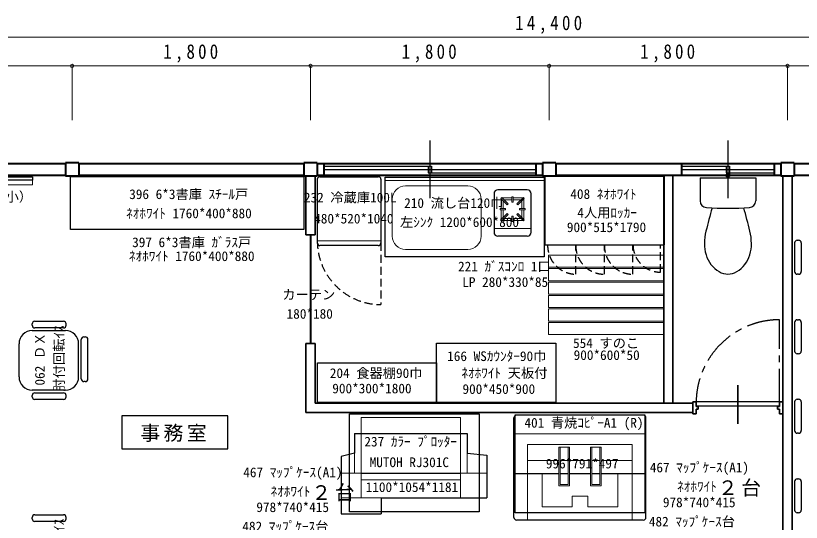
# Model space of a CAD drawing. Units: millimetres at full size, sheet at 1:50. Extents: x -8655 to 8652, y -6913 to 6546.
# Drawn here: x -3920 to 2009, y 2723 to 6546 of the extents above; entities that cross this region are included whole.
import ezdxf
from ezdxf.enums import TextEntityAlignment as Align

# ---------------------------------------------------------------- set-up
doc = ezdxf.new("R2010")
doc.units = ezdxf.units.MM
doc.header["$LTSCALE"] = 50
doc.header["$PDMODE"] = 32
doc.header["$PDSIZE"] = 25
doc.linetypes.add('CHAIN1', pattern=[8, 5, -1, 1, -1])
doc.linetypes.add('DASHED1', pattern=[1.8, 1.2, -0.6])
for name, color, linetype, lineweight in [('0-2', 2, 'Continuous', 40), ('0-3', 7, 'Continuous', 25), ('0-F', 4, 'Continuous', 18)]:
    doc.layers.add(name, color=color, linetype=linetype, lineweight=lineweight)
doc.styles.add('ＭＳ ゴシック', font='')
doc.styles.get('ＭＳ ゴシック').set_extended_font_data('MS Gothic')

msp = doc.modelspace()

# ---------------------------------------------------------------- linework, layer by layer
at = {"layer": '0-2', "color": 7, "lineweight": 25}
for p, q in [((-794.53, 5604.71), (-794.53, 5168.46)), ((1455.47, 5604.71), (1455.47, 5168.46)), ((-1594.54, 5411.58), (-782.03, 5411.58)), ((-807.03, 5411.58), (-807.03, 5361.58)), ((-782.03, 5411.58), (-782.03, 5361.58)), ((1105.46, 5411.58), (1467.97, 5411.58)), ((1442.97, 5411.58), (1442.97, 5361.58)), ((1467.97, 5411.58), (1467.97, 5361.58)), ((-1594.54, 5386.58), (5.47, 5386.58)), ((-807.03, 5361.58), (5.47, 5361.58)), ((1105.46, 5386.58), (1805.47, 5386.58)), ((1442.97, 5361.58), (1805.47, 5361.58)), ((1245.43, 5321.56), (1665.43, 5321.56)), ((1245.43, 5321.56), (1245.43, 5148.39)), ((1665.43, 5321.56), (1665.43, 5148.39)), ((1845.47, 3631.58), (1215.47, 3631.58)), ((1845.47, 3599.58), (1215.47, 3599.58))]:
    msp.add_line(p, q, dxfattribs=at)
at = {"layer": '0-2'}
for p, q in [((-5244.53, 5431.58), (-3544.53, 5431.58)), ((-3544.53, 5431.58), (-3544.53, 5436.58)), ((-3444.53, 5436.58), (-3544.53, 5436.58)), ((-3444.53, 5431.58), (-3444.53, 5436.58)), ((-3444.53, 5431.58), (-1744.53, 5431.58)), ((-1744.53, 5431.58), (-1744.53, 5436.58)), ((-1644.53, 5436.58), (-1744.53, 5436.58)), ((-1644.53, 5431.58), (-1644.53, 5436.58)), ((-1644.53, 5431.58), (55.47, 5431.58)), ((-1594.53, 5431.58), (-1594.53, 5341.58)), ((5.47, 5431.58), (5.47, 5341.58)), ((55.47, 5431.58), (55.47, 5436.58)), ((155.47, 5436.58), (55.47, 5436.58)), ((155.47, 5431.58), (155.47, 5436.58)), ((155.47, 5431.58), (1855.47, 5431.58)), ((1105.47, 5431.58), (1105.47, 5341.58)), ((1805.47, 5431.58), (1805.47, 5341.58)), ((1855.47, 5431.58), (1855.47, 5436.58)), ((1955.47, 5436.58), (1855.47, 5436.58)), ((1955.47, 5431.58), (1955.47, 5436.58)), ((1955.47, 5431.58), (3655.47, 5431.58)), ((-5244.53, 5341.58), (-3544.53, 5341.58)), ((-3544.53, 5336.58), (-3444.53, 5336.58)), ((-3444.53, 5341.58), (-1744.53, 5341.58)), ((-1744.53, 5336.58), (-1644.53, 5336.58)), ((-1644.53, 5341.58), (55.47, 5341.58)), ((55.47, 5336.58), (155.47, 5336.58)), ((155.47, 5341.58), (1855.47, 5341.58)), ((1855.47, 5336.58), (1955.47, 5336.58)), ((1955.47, 5341.58), (3655.47, 5341.58)), ((-1694.53, 4891.58), (-1694.53, 4071.58))]:
    msp.add_line(p, q, dxfattribs=at)
at = {"layer": '0-2', "color": 3, "lineweight": 35}
for p, q in [((-1729.53, 5336.58), (-1729.53, 4891.58)), ((-1659.53, 5336.58), (-1659.53, 4891.58)), ((970.47, 5341.58), (970.47, 3621.58)), ((1040.47, 5341.58), (1040.47, 3621.58)), ((1870.47, 5336.58), (1870.47, 1786.58)), ((1940.47, 5336.58), (1940.47, 1786.58)), ((-1729.53, 4891.58), (-1659.53, 4891.58)), ((-1729.53, 3551.58), (-1729.53, 4071.58)), ((-1729.53, 4071.58), (-1659.53, 4071.58)), ((-1659.53, 3621.58), (-1659.53, 4071.58)), ((1530.47, 3466.15), (1530.47, 3757.76)), ((-1659.53, 3621.58), (1190.47, 3621.58)), ((1230.47, 3596.58), (1215.47, 3596.58)), ((1230.47, 3576.58), (1215.47, 3576.58)), ((1215.47, 3541.58), (1215.47, 3576.58)), ((1230.47, 3576.58), (1230.47, 3596.58)), ((1830.47, 3576.58), (1830.47, 3596.58)), ((1830.47, 3596.58), (1845.47, 3596.58)), ((1830.47, 3576.58), (1845.47, 3576.58)), ((1845.47, 3541.58), (1845.47, 3576.58)), ((-1729.53, 3551.58), (1190.47, 3551.58)), ((1215.47, 3541.58), (1190.47, 3541.58)), ((1845.47, 3541.58), (1870.47, 3541.58))]:
    msp.add_line(p, q, dxfattribs=at)
at = {"layer": '0-2', "color": 7, "linetype": 'CHAIN1', "lineweight": 25}
msp.add_line((1845.47, 3631.58), (1845.47, 4251.66), dxfattribs=at)
at = {"layer": '0-2'}
for points in [[(-3544.53, 5431.58), (-3544.53, 5341.58), (-3544.53, 5336.58)], [(-3444.53, 5431.58), (-3444.53, 5341.58), (-3444.53, 5336.58)], [(-1744.53, 5431.58), (-1744.53, 5341.58), (-1744.53, 5336.58)], [(-1644.53, 5431.58), (-1644.53, 5341.58), (-1644.53, 5336.58)], [(55.47, 5431.58), (55.47, 5341.58), (55.47, 5336.58)], [(155.47, 5431.58), (155.47, 5341.58), (155.47, 5336.58)], [(1855.47, 5431.58), (1855.47, 5341.58), (1855.47, 5336.58)], [(1955.47, 5431.58), (1955.47, 5341.58), (1955.47, 5336.58)]]:
    msp.add_lwpolyline(points, dxfattribs=at)
at = {"layer": '0-2', "color": 3, "lineweight": 35}
for points in [[(1190.47, 3541.58), (1190.47, 3621.58), (1190.47, 3631.58)], [(1215.47, 3596.58), (1215.47, 3621.58), (1215.47, 3631.58), (1190.47, 3631.58)], [(1845.47, 3596.58), (1845.47, 3621.58), (1845.47, 3631.58), (1870.47, 3631.58)], [(1870.47, 3541.58), (1870.47, 3621.58), (1870.47, 3631.58)]]:
    msp.add_lwpolyline(points, dxfattribs=at)
at = {"layer": '0-2', "color": 7, "lineweight": 25}
msp.add_circle((1455.43, 5341.56), 2, dxfattribs=at)
for centre, radius, start, end in [((1295.43, 5148.39), 50, 180, 266.53799), ((1615.43, 5148.39), 50, 273.4614, 0), ((6150.06, 3747.44), 4999.98, 164.34999, 166.43199), ((1455.44, 7793.55), 2700, 266.53899, 273.46155), ((-3239.23, 3747.44), 4999.98, 13.56799, 15.64999), ((1697.91, 4821.88), 420, 166.43199, 179.362), ((1212.96, 4821.88), 420, 0.63809, 13.56799), ((1577.93, 4826.56), 300, 180, 196.31999), ((1332.93, 4826.56), 300, 343.68019, 0), ((1501.16, 4804.08), 220, 196.31999, 239.467), ((1409.71, 4804.08), 220, 300.5331, 343.68019), ((1455.43, 4726.56), 130, 239.467, 300.5331)]:
    msp.add_arc(centre, radius, start, end, dxfattribs=at)
at = {"layer": '0-2', "color": 7, "linetype": 'CHAIN1', "lineweight": 25}
msp.add_arc((1845.47, 3621.58), 630.08, 90, 179.09059, dxfattribs=at)
at = {"layer": '0-2', "color": 7}
msp.add_point((1455.43, 5341.56), dxfattribs=at)
at = {"layer": '0-3', "color": 4, "lineweight": 18}
for p, q in [((-3793.76, 5304.03), (-3793.76, 5269.03)), ((-1132.87, 5302.21), (67.13, 5302.21)), ((-4993.76, 5269.03), (-3793.76, 5269.03)), ((-507.87, 5262.21), (-977.87, 5262.21)), ((-1077.87, 5162.21), (-1077.87, 4882.21)), ((-407.87, 5162.21), (-407.87, 4882.21)), ((-251.79, 5174.85), (-258.86, 5167.78)), ((-258.86, 5167.78), (-210.88, 5119.8)), ((-255.33, 5091.32), (-255.33, 5164.24)), ((-251.79, 5174.85), (-203.81, 5126.87)), ((-248.26, 5171.32), (-175.33, 5171.32)), ((-175.33, 5180.32), (-165.33, 5180.32)), ((-165.33, 5171.32), (-92.4, 5171.32)), ((-88.86, 5174.85), (-136.85, 5126.87)), ((-85.33, 5164.24), (-85.33, 5091.32)), ((-240.33, 5091.32), (-240.33, 5149.25)), ((-233.26, 5156.32), (-175.33, 5156.32)), ((-203.81, 5126.87), (-210.88, 5119.8)), ((-165.33, 5138.67), (-175.33, 5138.67)), ((-165.33, 5156.32), (-107.4, 5156.32)), ((-129.77, 5119.8), (-136.85, 5126.87)), ((-100.33, 5149.24), (-100.33, 5091.32)), ((-258.86, 5004.85), (-210.88, 5052.83)), ((-255.33, 5081.32), (-255.33, 5008.39)), ((-248.26, 5001.32), (-203.81, 5045.76)), ((-240.33, 5081.32), (-240.33, 5023.39)), ((-210.88, 5052.83), (-203.81, 5045.76)), ((-136.85, 5045.76), (-129.77, 5052.83)), ((-88.86, 4997.78), (-136.85, 5045.76)), ((-81.79, 5004.85), (-129.77, 5052.83)), ((-117.98, 5091.32), (-117.98, 5081.32)), ((-100.33, 5081.32), (-100.33, 5023.39)), ((-85.33, 5081.32), (-85.33, 5008.39)), ((-76.32, 5091.32), (-76.32, 5081.32)), ((-258.86, 5004.85), (-251.79, 4997.78)), ((-251.79, 4997.78), (-248.26, 5001.32)), ((-175.33, 5001.32), (-248.26, 5001.32)), ((-175.33, 5016.32), (-233.26, 5016.32)), ((-175.33, 5033.97), (-165.33, 5033.97)), ((-175.33, 4992.31), (-165.33, 4992.31)), ((-107.4, 5016.32), (-165.33, 5016.32)), ((-92.4, 5001.32), (-165.33, 5001.32)), ((-81.79, 5004.85), (-88.86, 4997.78)), ((-30.33, 4940.33), (-310.33, 4940.33)), ((-1164.04, 4846.44), (-1644.04, 4846.44)), ((-977.87, 4782.21), (-507.87, 4782.21)), ((100.95, 4739.67), (974.45, 4739.67)), ((100.95, 4648.01), (100.95, 4739.67)), ((974.45, 4739.67), (974.45, 4648.01)), ((100.95, 4648.01), (974.45, 4648.01)), ((100.95, 4546.34), (100.95, 4638.01)), ((100.95, 4638.01), (974.45, 4638.01)), ((974.45, 4638.01), (974.45, 4546.34)), ((100.95, 4546.34), (974.45, 4546.34)), ((100.95, 4444.67), (100.95, 4536.34)), ((100.95, 4536.34), (974.45, 4536.34)), ((974.45, 4536.34), (974.45, 4444.67)), ((100.95, 4444.67), (974.45, 4444.67)), ((100.95, 4343.01), (100.95, 4434.68)), ((100.95, 4434.68), (974.45, 4434.68)), ((974.45, 4434.68), (974.45, 4343.01)), ((100.95, 4343.01), (974.45, 4343.01)), ((100.95, 4241.34), (100.95, 4333.01)), ((100.95, 4333.01), (974.45, 4333.01)), ((974.45, 4333.01), (974.45, 4241.34)), ((100.95, 4241.34), (974.45, 4241.34)), ((100.95, 4231.34), (974.45, 4231.34)), ((974.45, 4231.34), (974.45, 4139.68)), ((-1313.18, 3393.83), (-1313.18, 3513.83)), ((-1313.18, 3513.83), (-563.18, 3513.83)), ((-563.18, 3393.83), (-563.18, 3513.83)), ((-1313.18, 3393.83), (-1313.18, 3093.84)), ((-563.18, 3393.83), (-563.18, 3093.84)), ((836.59, 3390.79), (-159.41, 3390.79)), ((-56.41, 3310.79), (-56.41, 2739.79)), ((733.59, 3310.79), (-56.41, 3310.79)), ((178.59, 3289.36), (178.59, 2999.13)), ((188.59, 3289.36), (188.59, 3009.13)), ((248.59, 3289.36), (248.59, 3009.13)), ((418.59, 3289.36), (418.59, 2999.13)), ((488.59, 3289.36), (488.59, 3009.13)), ((733.59, 3310.79), (733.59, 2739.79)), ((-1363.18, 3243.84), (-1363.18, 3093.84)), ((-513.18, 3243.84), (-513.18, 3093.84)), ((-56.41, 3188.41), (178.59, 3188.41)), ((188.59, 3188.41), (248.59, 3188.41)), ((258.59, 3188.41), (418.59, 3188.41)), ((428.59, 3188.41), (488.59, 3188.41)), ((498.59, 3188.41), (733.59, 3188.41)), ((-1313.18, 3093.84), (-1463.18, 3093.84)), ((-1313.18, 3093.84), (-1313.18, 2906.84)), ((-563.18, 3093.84), (-363.18, 3093.84)), ((-563.18, 3093.84), (-563.18, 2906.84)), ((53.59, 3090.79), (53.59, 2840.79)), ((623.59, 3090.79), (623.59, 2840.79)), ((-1313.18, 3043.84), (-563.18, 3043.84)), ((178.59, 2999.13), (258.59, 2999.13)), ((188.59, 3009.13), (248.59, 3009.13)), ((418.59, 2999.13), (498.59, 2999.13)), ((-1163.18, 2906.84), (-1463.18, 2906.84)), ((278.59, 2920.79), (278.59, 2840.79)), ((53.59, 2840.79), (278.59, 2840.79)), ((398.59, 2840.79), (623.59, 2840.79))]:
    msp.add_line(p, q, dxfattribs=at)
at = {"layer": '0-3'}
for p, q in [((-1644.04, 5311.44), (-1644.04, 4831.44)), ((-1624.04, 5331.44), (-1184.04, 5331.44)), ((-1164.04, 5311.44), (-1164.04, 4831.44)), ((73.21, 5336.25), (73.21, 4816.24)), ((-60.33, 5232.3), (-280.33, 5232.3)), ((-310.33, 5202.3), (-310.33, 4912.3)), ((-30.33, 4912.3), (-30.33, 5202.3)), ((-60.33, 4882.3), (-280.33, 4882.3)), ((-1184.04, 4811.44), (-1624.04, 4811.44)), ((73.21, 4816.24), (973.21, 4816.24)), ((1958.78, 4831.37), (1958.78, 4615.25)), ((1978.78, 4851.37), (1988.78, 4851.37)), ((2008.78, 4831.37), (2008.78, 4615.25)), ((1988.78, 4595.25), (1978.78, 4595.25)), ((-3796.23, 4210.24), (-3796.23, 4220.24)), ((-3776.23, 4240.24), (-3559.78, 4240.24)), ((-3539.78, 4210.24), (-3539.78, 4220.24)), ((1958.78, 4231.37), (1958.78, 4015.25)), ((1978.78, 4251.37), (1988.78, 4251.37)), ((2008.78, 4231.37), (2008.78, 4015.25)), ((-3795.46, 4170.24), (-3545.46, 4170.24)), ((-3559.78, 4190.24), (-3776.23, 4190.24)), ((-3425.46, 3805.06), (-3425.46, 4102.83)), ((-3405.46, 4122.83), (-3395.46, 4122.83)), ((-3375.46, 3805.06), (-3375.46, 4102.83)), ((-3895.46, 3820.24), (-3895.46, 4070.23)), ((-3445.46, 3820.24), (-3445.46, 4070.23)), ((1988.78, 3995.25), (1978.78, 3995.25)), ((-3395.46, 3785.06), (-3405.46, 3785.06)), ((-3796.23, 3670.23), (-3796.23, 3680.23)), ((-3545.46, 3720.24), (-3795.46, 3720.24)), ((-3776.23, 3700.24), (-3559.78, 3700.24)), ((-3539.78, 3670.23), (-3539.78, 3680.23)), ((-3559.78, 3650.23), (-3776.23, 3650.23)), ((1958.78, 3631.37), (1958.78, 3415.25)), ((1978.78, 3651.37), (1988.78, 3651.37)), ((2008.78, 3631.37), (2008.78, 3415.25)), ((-159.41, 2759.79), (-159.41, 3510.79)), ((816.59, 3530.79), (-139.41, 3530.79)), ((836.59, 2759.79), (836.59, 3510.79)), ((1988.78, 3395.25), (1978.78, 3395.25)), ((-1463.18, 3220.66), (-1463.18, 2786.84)), ((-1313.18, 3093.84), (-563.18, 3093.84)), ((-139.41, 3090.79), (178.59, 3090.79)), ((188.59, 3090.79), (248.59, 3090.79)), ((258.59, 3090.79), (418.59, 3090.79)), ((428.59, 3090.79), (488.59, 3090.79)), ((498.59, 3090.79), (816.59, 3090.79)), ((1958.78, 3031.37), (1958.78, 2815.25)), ((1978.78, 3051.37), (1988.78, 3051.37)), ((2008.78, 3031.37), (2008.78, 2815.25)), ((-1163.18, 2906.84), (-1163.18, 2786.84)), ((-1163.18, 2906.84), (-363.18, 2906.84)), ((1988.78, 2795.25), (1978.78, 2795.25)), ((-3796.23, 2750.24), (-3796.23, 2760.24)), ((-3776.23, 2780.24), (-3559.78, 2780.24)), ((-3559.78, 2730.24), (-3776.23, 2730.24)), ((-3539.78, 2750.24), (-3539.78, 2760.24)), ((-1463.18, 2786.84), (-1163.18, 2786.84)), ((816.59, 2739.79), (-139.41, 2739.79))]:
    msp.add_line(p, q, dxfattribs=at)
at = {"layer": '0-3', "linetype": 'DASHED1'}
for p, q in [((-1164.04, 4831.44), (-1164.04, 4366.44)), ((306.73, 4595.21), (306.73, 4819.05)), ((522.76, 4595.32), (522.76, 4819.05)), ((738.78, 4595.18), (738.78, 4819.05)), ((947.08, 4610.6), (947.08, 4811.34))]:
    msp.add_line(p, q, dxfattribs=at)
at = {"layer": '0-3'}
for points in [[(-4993.76, 5304.03), (-4993.76, 5329.03), (-3793.76, 5329.03), (-3793.76, 5304.03)], [(-3506.39, 4933.33), (-3506.39, 5333.33), (-1746.39, 5333.33), (-1746.39, 4933.33)], [(-1132.87, 4727.21), (-1132.87, 5327.21), (67.13, 5327.21), (67.13, 4727.21)], [(-743.57, 3626.17), (-743.57, 4076.17), (156.43, 4076.17), (156.43, 3626.17)], [(-1643.57, 3626.17), (-1643.57, 3926.17), (-743.57, 3926.17), (-743.57, 3626.17)], [(-1400.68, 2802.35), (-1400.68, 3542.35), (-422.68, 3542.35), (-422.68, 2802.35)], [(-150.41, 2794.64), (-150.41, 3534.64), (827.59, 3534.64), (827.59, 2794.64)]]:
    msp.add_lwpolyline(points, close=True, dxfattribs=at)
for points in [[(73.21, 5336.25), (973.21, 5336.25), (973.21, 4816.24)], [(-1363.18, 3393.83), (-1363.18, 3243.84), (-1463.18, 3220.66)], [(-1363.18, 3393.83), (-513.18, 3393.83), (-513.18, 3243.84), (-363.18, 3229.14), (-363.18, 2906.84)]]:
    msp.add_lwpolyline(points, dxfattribs=at)
at = {"layer": '0-3', "color": 4, "lineweight": 18}
for points in [[(-175.33, 5180.32), (-175.33, 5171.32), (-175.33, 5138.67)], [(-165.33, 5180.32), (-165.33, 5171.32), (-165.33, 5138.67)], [(-88.86, 5174.85), (-81.79, 5167.78), (-129.77, 5119.8)], [(-264.33, 5091.32), (-255.33, 5091.32), (-222.68, 5091.32)], [(-264.33, 5091.32), (-264.33, 5086.32), (-264.33, 5081.32)], [(-264.33, 5081.32), (-255.33, 5081.32), (-222.68, 5081.32)], [(-222.68, 5091.32), (-222.68, 5086.32), (-222.68, 5081.32)], [(-76.32, 5091.32), (-85.33, 5091.32), (-117.98, 5091.32)], [(-76.32, 5081.32), (-85.33, 5081.32), (-117.98, 5081.32)], [(-175.33, 4992.31), (-175.33, 5001.32), (-175.33, 5033.97)], [(-165.33, 4992.31), (-165.33, 5001.32), (-165.33, 5033.97)], [(974.45, 4139.68), (100.95, 4139.68), (100.95, 4231.34)], [(178.59, 3289.36), (258.59, 3289.36), (258.59, 2999.13)], [(418.59, 3289.36), (498.59, 3289.36), (498.59, 2999.13)], [(428.59, 3289.36), (428.59, 3009.13), (488.59, 3009.13)], [(278.59, 2920.79), (398.59, 2920.79), (398.59, 2840.79)]]:
    msp.add_lwpolyline(points, dxfattribs=at)
at = {"layer": '0-3'}
for centre, radius, start, end in [((-1624.04, 5311.44), 20, 90, 180), ((-1184.04, 5311.44), 20, 0, 90), ((-280.33, 5202.3), 30, 90, 180), ((-60.33, 5202.3), 30, 0, 90), ((-280.33, 4912.3), 30, 180, 270), ((-60.33, 4912.3), 30, 270, 0), ((-1624.04, 4831.44), 20, 180, 270), ((-1184.04, 4831.44), 20, 270, 0), ((1978.78, 4831.37), 20, 90, 180), ((1988.78, 4831.37), 20, 0, 90), ((1978.78, 4615.25), 20, 180, 270), ((1988.78, 4615.25), 20, 270, 0), ((-3776.23, 4220.24), 20, 90, 180), ((-3776.23, 4210.24), 20, 180, 270), ((-3559.78, 4220.24), 20, 0, 90), ((-3559.78, 4210.24), 20, 270, 0), ((1978.78, 4231.37), 20, 90, 180), ((1988.78, 4231.37), 20, 0, 90), ((-3795.46, 4070.23), 100, 90, 180), ((-3545.46, 4070.23), 100, 0, 90), ((-3405.46, 4102.83), 20, 90, 180), ((-3395.46, 4102.83), 20, 0, 90), ((-3395.46, 4102.83), 20, 0, 90), ((1978.78, 4015.25), 20, 180, 270), ((1988.78, 4015.25), 20, 270, 0), ((-3795.46, 3820.24), 100, 180, 270), ((-3545.46, 3820.24), 100, 270, 0), ((-3405.46, 3805.06), 20, 180, 270), ((-3395.46, 3805.06), 20, 270, 0), ((-3776.23, 3680.23), 20, 90, 180), ((-3559.78, 3680.23), 20, 0, 90), ((-3776.23, 3670.23), 20, 180, 270), ((-3559.78, 3670.23), 20, 270, 0), ((1978.78, 3631.37), 20, 90, 180), ((1988.78, 3631.37), 20, 0, 90), ((-139.41, 3510.79), 20, 90, 180), ((816.59, 3510.79), 20, 0, 90), ((1978.78, 3415.25), 20, 180, 270), ((1988.78, 3415.25), 20, 270, 0), ((-139.41, 3110.79), 20, 180, 270), ((816.59, 3110.79), 20, 270, 0), ((1978.78, 3031.37), 20, 90, 180), ((1988.78, 3031.37), 20, 0, 90), ((1978.78, 2815.25), 20, 180, 270), ((1988.78, 2815.25), 20, 270, 0), ((-3776.23, 2760.24), 20, 90, 180), ((-3776.23, 2750.24), 20, 180, 270), ((-3559.78, 2760.24), 20, 0, 90), ((-3559.78, 2750.24), 20, 270, 0), ((-139.41, 2759.79), 20, 180, 270), ((816.59, 2759.79), 20, 270, 0)]:
    msp.add_arc(centre, radius, start, end, dxfattribs=at)
at = {"layer": '0-3', "color": 4, "lineweight": 18}
for centre, start, end in [((-977.87, 5162.21), 90, 180), ((-507.87, 5162.21), 0, 90), ((-977.87, 4882.21), 180, 270), ((-507.87, 4882.21), 270, 0)]:
    msp.add_arc(centre, 100, start, end, dxfattribs=at)
at = {"layer": '0-3', "linetype": 'DASHED1'}
for centre, radius, start, end in [((-1164.04, 4846.44), 480, 180, 270), ((310.59, 4811.34), 216.16, 177.95448, 268.97754), ((522.76, 4811.34), 216.02, 180, 270), ((738.78, 4811.34), 216.16, 177.95448, 270), ((947.08, 4819.05), 208.45, 182.1212, 270)]:
    msp.add_arc(centre, radius, start, end, dxfattribs=at)
at = {"layer": '0-F'}
for p, q in [((7305.47, 6384.1), (-7094.53, 6384.1)), ((-5294.53, 6167.7), (-3494.53, 6167.7)), ((-3494.53, 6167.7), (-3494.53, 5757.76)), ((-3494.53, 6167.7), (-1694.53, 6167.7)), ((-1694.53, 6167.7), (-1694.53, 5757.76)), ((-1694.53, 6167.7), (105.47, 6167.7)), ((105.47, 6167.7), (105.47, 5757.76)), ((105.47, 6167.7), (1905.47, 6167.7)), ((1905.47, 6167.7), (1905.47, 5757.76)), ((1905.47, 6167.7), (3705.47, 6167.7))]:
    msp.add_line(p, q, dxfattribs=at)
at = {"layer": '0-F', "color": 7, "lineweight": 25}
msp.add_lwpolyline([(-3119.81, 3276.6), (-2319.81, 3276.6), (-2319.81, 3526.6), (-3119.81, 3526.6)], close=True, dxfattribs=at)
at = {"layer": '0-F'}
for p in [(-3494.53, 6167.7), (-1694.53, 6167.7), (105.47, 6167.7), (1905.47, 6167.7)]:
    msp.add_point(p, dxfattribs=at)

# ---------------------------------------------------------------- texts
at = {"layer": '0-3', "color": 4, "style": 'ＭＳ ゴシック'}
for s, p in [('182 ﾎﾜｲﾄﾎﾞｰﾄﾞ無地（小）', (-4946.17, 5121.45)), ('396 6*3書庫 ｽﾁｰﾙ戸', (-3063.82, 5140.58)), ('232 冷蔵庫100L', (-1745.08, 5115.3)), ('408 ﾈｵﾎﾜｲﾄ', (265.96, 5141.88)), ('210 流し台120巾', (-988.25, 5074.12)), ('4人用ﾛｯｶｰ', (318.74, 5001.14)), ('ﾈｵﾎﾜｲﾄ 1760*400*880', (-3087.09, 4996.1)), ('480*520*1040', (-1667.43, 4956.11)), ('左ｼﾝｸ 1200*600*800', (-1019.88, 4929.49)), ('900*515*1790', (239.57, 4891.18)), ('397 6*3書庫 ｶﾞﾗｽ戸', (-3041.56, 4777.63)), ('ﾈｵﾎﾜｲﾄ 1760*400*880', (-3066.03, 4672.78)), ('221 ｶﾞｽｺﾝﾛ 1口', (-581.5, 4595.05)), ('LP 280*330*85', (-549.86, 4477.54)), ('カーテン', (-1908.53, 4382.79)), ('180*180', (-1875.87, 4237.63)), ('554 すのこ', (286.25, 4016.56)), ('166 WSｶｳﾝﾀｰ90巾', (-663.8, 3918.11)), ('900*600*50', (290.76, 3926.17)), ('204 食器棚90巾', (-1549.37, 3789.96)), ('ﾈｵﾎﾜｲﾄ 天板付', (-556.68, 3791.25)), ('900*300*1800', (-1530.88, 3674.44)), ('900*450*900', (-548.22, 3670.03)), ('401 青焼ｺﾋﾟｰA1 (R)', (-80.46, 3415.55)), ('237 ｶﾗｰ ﾌﾟﾛｯﾀｰ', (-1288.74, 3273.46)), ('MUTOH RJ301C', (-1248.74, 3117.38)), ('996*791*497', (81.07, 3107.65)), ('467 ﾏｯﾌﾟｹｰｽ(A1)', (-2202.83, 3041.41)), ('467 ﾏｯﾌﾟｹｰｽ(A1)', (865.69, 3078.22)), ('ﾈｵﾎﾜｲﾄ', (1071.97, 2934.72)), ('ﾈｵﾎﾜｲﾄ', (-1996.56, 2897.91)), ('978*740*415', (964.35, 2815.15)), ('978*740*415', (-2104.18, 2778.34)), ('482 ﾏｯﾌﾟｹｰｽ台', (-2209.77, 2633.16)), ('482 ﾏｯﾌﾟｹｰｽ台', (858.76, 2669.97))]:
    msp.add_text(s, height=73.31, dxfattribs=at).set_placement(p, align=Align.BOTTOM_LEFT)
for s, p in [('肘付回転ｲｽ', (-3535.04, 3709.69)), ('062 ＤＸ', (-3679.81, 3755.19)), ('肘付回転ｲｽ', (-3535.04, 2249.69))]:
    msp.add_text(s, height=73.31, rotation=90, dxfattribs=at).set_placement(p, align=Align.BOTTOM_LEFT)
at = {"layer": '0-3', "char_height": 110, "attachment_point": 7, "style": 'ＭＳ ゴシック'}
for insert in [(1380.09, 2917.38), (-1688.43, 2880.57)]:
    msp.add_mtext('\\T1.17;２台', dxfattribs=dict(at, insert=insert))
at = {"layer": '0-F', "style": 'ＭＳ ゴシック'}
msp.add_text('1100*1054*1181', height=73.31, dxfattribs=at).set_placement((-1278.92, 2929.72), align=Align.BOTTOM_LEFT)
at = {"layer": '0-F', "color": 7, "char_height": 110, "attachment_point": 7, "style": 'ＭＳ ゴシック'}
for s, insert in [('\\T1.39;\\W0.85;14,400', (-150.78, 6409.1)), ('\\T1.38;\\W0.85;1,800', (-2807.03, 6192.7)), ('\\T1.38;\\W0.85;1,800', (-1007.03, 6192.7)), ('\\T1.38;\\W0.85;1,800', (792.97, 6192.7)), ('\\T1.17;事務室', (-2980.25, 3329.44))]:
    msp.add_mtext(s, dxfattribs=dict(at, insert=insert))

doc.saveas('drawing.dxf')
